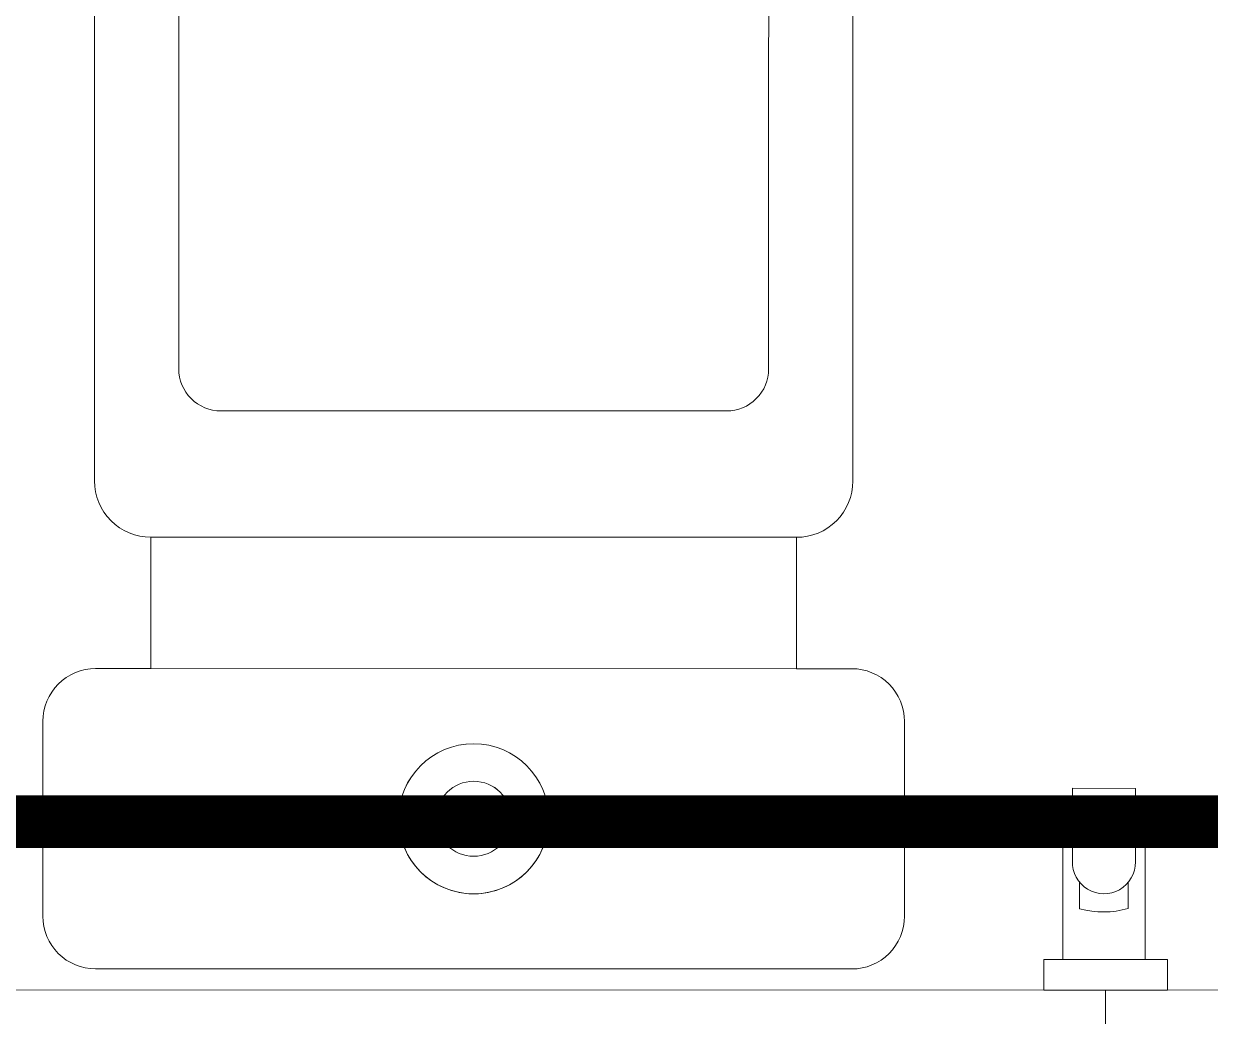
# Model space of a CAD drawing. Header units: millimetres. Extents: x -8913 to 62688, y -13000 to 43000.
# Drawn here: x 48774 to 49337, y 16012 to 16484 of the extents above; entities that cross this region are included whole.
import ezdxf
from ezdxf.enums import TextEntityAlignment as Align

# ---------------------------------------------------------------- set-up
doc = ezdxf.new("R2010")
doc.units = ezdxf.units.MM
doc.header["$MEASUREMENT"] = 0
doc.linetypes.add('HIDDEN2', pattern=[4.7625, 3.175, -1.5875])
for name, color, linetype, lineweight in [('08--DETREF', 7, 'Continuous', 25), ('08--SECTREF-1', 2, 'Continuous', 25), ('08--SECTREF-2', 4, 'Continuous', 35), ('1735 X DT-5BR-FFP$0$M--PLASTER-0', 8, 'Continuous', 9), ('1735 X DT-5BR-FFP$0$N--SANITARY-1', 9, 'Continuous', 18), ('1735 X DT-5BR-FFP$0$N--SANITARY-2', 9, 'Continuous', 18), ('N--DRAINPOINT', 251, 'Continuous', 18), ('N--SANITARY-1', 9, 'Continuous', 18), ('Z--X-REF', 7, 'Continuous', 0)]:
    doc.layers.add(name, color=color, linetype=linetype, lineweight=lineweight)
doc.styles.add('ISO', font='isocp2.shx', dxfattribs={"width": 0.8})

# ---------------------------------------------------------------- blocks, each defined once
blk = doc.blocks.new('1735 X DT-5BR-FFP$0$1268XT02$0$wc')
at = {"ltscale": 300}
for p, q in [((-0.15327, 0.25495), (-0.15327, 0.19257)), ((0.15327, 0.25495), (0.15327, 0.19257))]:
    blk.add_line(p, q, dxfattribs=at)
for points in [[(0.2045, 0.16757), (0.2045, 0.075, -0.414214), (0.1795, 0.05), (-0.1795, 0.05, -0.414214), (-0.2045, 0.075), (-0.2045, 0.16757, -0.414214), (-0.1795, 0.19257), (-0.15327, 0.19257), (-0.15327, 0.25495, -0.414214), (-0.18, 0.28168), (-0.18, 0.65, -0.414214), (-0.1, 0.73), (0.1, 0.73, -0.414214), (0.18, 0.65), (0.18, 0.28168, -0.414214), (0.15327, 0.25495), (0.15327, 0.19257), (0.1795, 0.19257, -0.414214)], [(0.15327, 0.25495), (-0.15327, 0.25495, -0.414214), (-0.18, 0.28168), (-0.18, 0.65, -0.414214), (-0.1, 0.73), (0.1, 0.73, -0.414214), (0.18, 0.65), (0.18, 0.28168, -0.414214)], [(-0.14, 0.33495, 0.414214), (-0.12, 0.31495), (0.12, 0.31495, 0.414214), (0.14, 0.33495), (0.14, 0.65, 0.414214), (0.1, 0.69), (-0.1, 0.69, 0.414214), (-0.14, 0.65)], [(0.2045, 0.075), (0.2045, 0.16757, 0.414214), (0.1795, 0.19257), (-0.1795, 0.19257, 0.414214), (-0.2045, 0.16757), (-0.2045, 0.075, 0.414214), (-0.1795, 0.05), (0.1795, 0.05, 0.414214)], [(0.03564, 0.12129, -1), (-0.03564, 0.12129, -1)], [(0.01782, 0.12129, -1), (-0.01782, 0.12129, -1)]]:
    blk.add_lwpolyline(points, format="xyb", close=True, dxfattribs=at)
for radius in [0.03564, 0.01782]:
    blk.add_circle((0, 0.12129), radius, dxfattribs=at)
blk = doc.blocks.new('1735 X DT-5BR-FFP$0$FIRST FLOOR$0$BIDET HOST')
at = {"ltscale": 3}
for points in [[(-13.56, 27.59), (0, 27.59), (0, -27.59), (-13.56, -27.59)], [(-81.17, 14.77), (-89.86, 14.77), (-89.73, -13.22), (-81.05, -13.22)]]:
    blk.add_lwpolyline(points, close=True, dxfattribs=at)
for points in [[(-82.27, -13.22), (-82.3, -17.57), (-13.56, -17.57), (-13.56, 19.13), (-82.3, 19.13), (-82.39, 14.77)], [(-56.26, 14.77), (-89.86, 14.77)], [(-36.13, 11.59), (-47.94, 11.59)], [(-36.37, -10.03), (-47.94, -10.03)], [(-57.07, -13.22), (-89.73, -13.22)]]:
    blk.add_lwpolyline(points, dxfattribs=at)
for centre, radius, start, end in [((-56.84, 0.78), 14, 269.0742, 92.3728), ((-74.84, 1.21), 40.08, 343.7217, 15.0052)]:
    blk.add_arc(centre, radius, start, end, dxfattribs=at)
blk = doc.blocks.new('1735 X DT-5BR-FFP')
at = {"layer": '1735 X DT-5BR-FFP$0$M--PLASTER-0'}
blk.add_line((13499.92, 16024.92), (13499.92, 15999.92), dxfattribs=at)
blk.add_lwpolyline([(11575, 16950.03), (11575, 16025.02), (13825, 16024.9), (13825, 16624.9), (14725, 16624.9), (14725, 17149.9)], dxfattribs=at)
at = {"layer": '1735 X DT-5BR-FFP$0$N--SANITARY-1', "extrusion": (0, 0, -1), "xscale": -1000.000000000004, "yscale": 1000.000000000004, "zscale": -1000.000000000004, "rotation": 0.006415754489035308}
blk.add_blockref('1735 X DT-5BR-FFP$0$1268XT02$0$wc', (-13199.92, 15984.94), dxfattribs=at)
at = {"layer": '1735 X DT-5BR-FFP$0$N--SANITARY-2', "extrusion": (0, 0, -1), "xscale": 1.065942779398747, "yscale": 1.065942779398747, "zscale": -1.065942779398747, "rotation": 270}
blk.add_blockref('1735 X DT-5BR-FFP$0$FIRST FLOOR$0$BIDET HOST', (-13499.94, 16024.92), dxfattribs=at)
blk = doc.blocks.new('*U219')
at = {"layer": '08--DETREF', "color": 251, "linetype": 'HIDDEN2', "ltscale": 100, "const_width": 35}
blk.add_lwpolyline([(-189465.28, 55104.06, 0.414214), (-189045.28, 54684.06), (-186281.11, 54684.06, 0.414214), (-185861.11, 55104.06), (-185861.11, 59302.94, 0.414214), (-186281.11, 59722.94), (-189045.28, 59722.94, 0.414214), (-189465.28, 59302.94)], format="xyb", close=True, dxfattribs=at)
at = {"layer": '08--SECTREF-1', "style": 'ISO', "width": 0.8, "flags": 4}
blk.add_attdef('DRG-NO', text='', height=250, dxfattribs=at).set_placement((-184474.3, 59953.74), align=Align.MIDDLE_CENTER)
at = {"layer": '08--SECTREF-2', "style": 'ISO', "width": 0.8, "flags": 4}
blk.add_attdef('SECTION', text='', height=350, dxfattribs=at).set_placement((-184474.3, 60374.37), align=Align.MIDDLE_CENTER)
blk = doc.blocks.new('FIRST FLOOR$0$BIDET HOST')
at = {"ltscale": 3}
for points in [[(-13.56, 27.59), (0, 27.59), (0, -27.59), (-13.56, -27.59)], [(-81.17, 14.77), (-89.86, 14.77), (-89.73, -13.22), (-81.05, -13.22)]]:
    blk.add_lwpolyline(points, close=True, dxfattribs=at)
for points in [[(-82.27, -13.22), (-82.3, -17.57), (-13.56, -17.57), (-13.56, 19.13), (-82.3, 19.13), (-82.39, 14.77)], [(-56.26, 14.77), (-89.86, 14.77)], [(-36.13, 11.59), (-47.94, 11.59)], [(-36.37, -10.03), (-47.94, -10.03)], [(-57.07, -13.22), (-89.73, -13.22)]]:
    blk.add_lwpolyline(points, dxfattribs=at)
for centre, radius, start, end in [((-56.84, 0.78), 14, 269.0742, 92.3728), ((-74.84, 1.21), 40.08, 343.7217, 15.0052)]:
    blk.add_arc(centre, radius, start, end, dxfattribs=at)
blk = doc.blocks.new('A$C5A397BC0')
at = {"layer": 'N--SANITARY-1', "extrusion": (0, 0, -1), "xscale": 1.065942779398747, "yscale": 1.065942779398747, "zscale": -1.065942779398747, "rotation": 270}
blk.add_blockref('FIRST FLOOR$0$BIDET HOST', (1500.06, 9574.92), dxfattribs=at)

msp = doc.modelspace()

# ---------------------------------------------------------------- block references
at = {"layer": 'Z--X-REF'}
msp.add_blockref('1735 X DT-5BR-FFP', (35787.5, 0), dxfattribs=at)

# ---------------------------------------------------------------- next in the draw order: block references
at = {"layer": '08--DETREF', "xscale": 0.7142857142857143, "yscale": 0.7142857142857143, "zscale": 0.7142857142857143}
msp.add_blockref('*U219', (183555.9, -26554.4), dxfattribs=at)
at = {"layer": 'N--DRAINPOINT'}
msp.add_blockref('A$C5A397BC0', (50787.5, 6450), dxfattribs=at)

doc.saveas('drawing.dxf')
